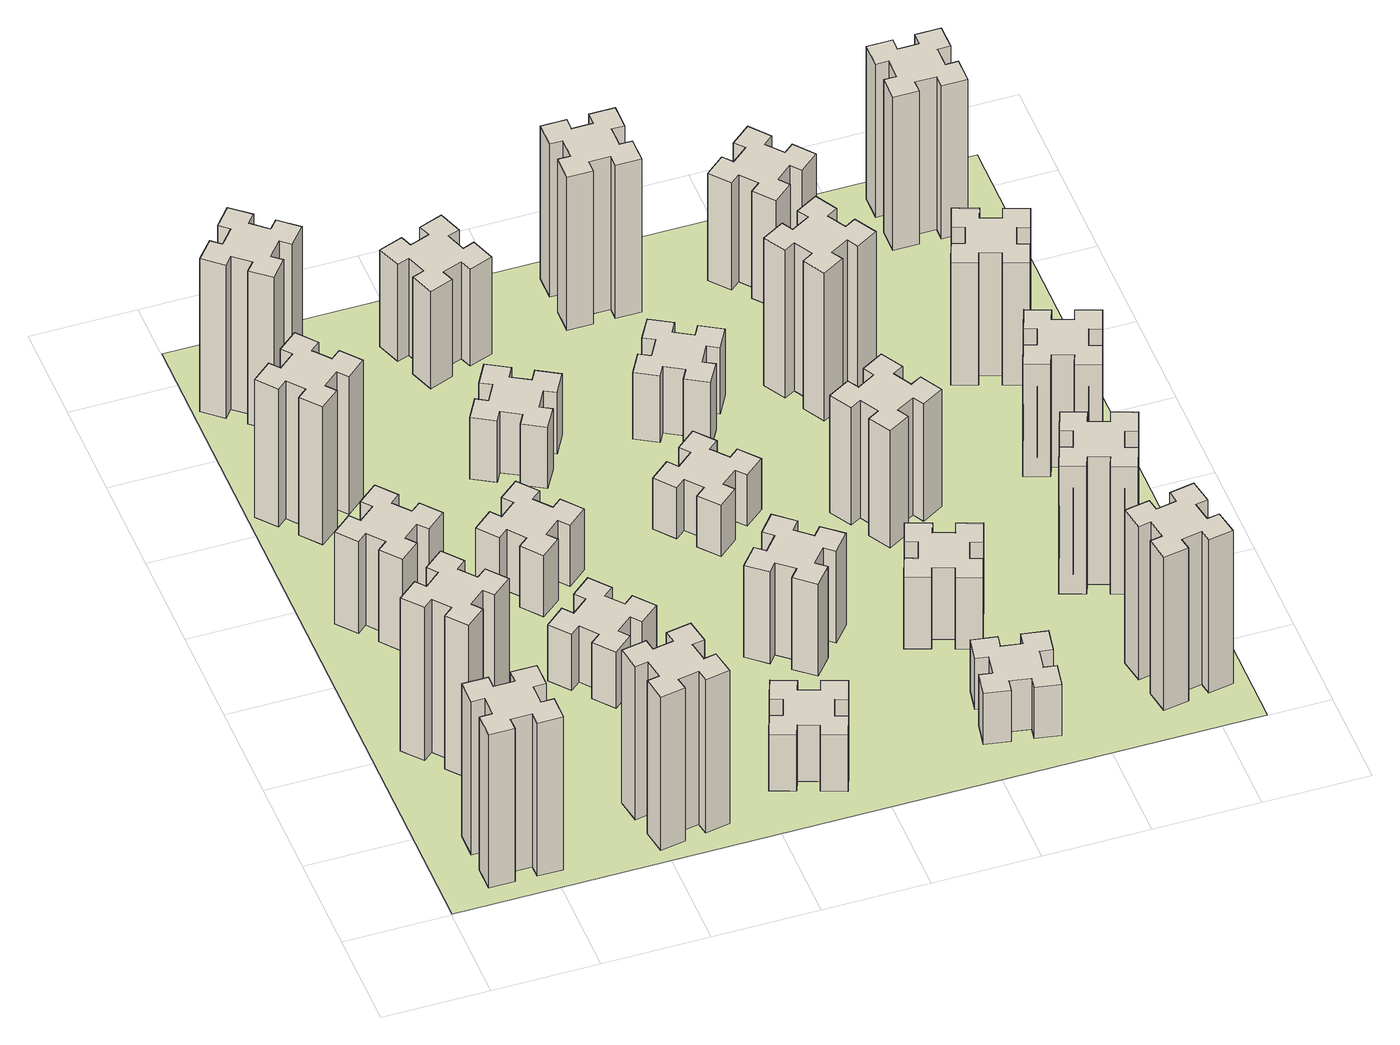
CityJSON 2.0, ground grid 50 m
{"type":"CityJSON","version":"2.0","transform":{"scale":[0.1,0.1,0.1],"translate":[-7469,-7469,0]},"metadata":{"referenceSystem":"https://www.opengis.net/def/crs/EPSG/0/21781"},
"CityObjects":{
"building1":{"type":"Building","attributes":{"class":"1000","function":"1000","usage":"1000","yearOfConstruction":2016,"roofType":"1000","measuredHeight":90,"storeysAboveGround":30,"storeysBelowGround":0},"geometry":[{"type":"Solid","lod":"1","boundaries":[[[[0,1,2,3,4,5,6,7,8,9,10,11,12,13,14,15,16,17,18,19]],[[17,16,20,21]],[[16,15,22,20]],[[15,14,23,22]],[[14,13,24,23]],[[13,12,25,24]],[[12,11,26,25]],[[11,10,27,26]],[[10,9,28,27]],[[9,8,29,28]],[[8,7,30,29]],[[7,6,31,30]],[[6,5,32,31]],[[5,4,33,32]],[[4,3,34,33]],[[3,2,35,34]],[[2,1,36,35]],[[1,0,37,36]],[[0,19,38,37]],[[19,18,39,38]],[[18,17,21,39]],[[24,25,26,27,28,29,30,31,32,33,34,35,36,37,38,39,21,20,22,23]]]]}]},
"building2":{"type":"Building","attributes":{"class":"1000","function":"1000","usage":"1000","yearOfConstruction":2016,"roofType":"1000","measuredHeight":90,"storeysAboveGround":30,"storeysBelowGround":0},"geometry":[{"type":"Solid","lod":"1","boundaries":[[[[40,41,42,43,44,45,46,47,48,49,50,51,52,53,54,55,56,57,58,59]],[[57,56,60,61]],[[56,55,62,60]],[[55,54,63,62]],[[54,53,64,63]],[[53,52,65,64]],[[52,51,66,65]],[[51,50,67,66]],[[50,49,68,67]],[[49,48,69,68]],[[48,47,70,69]],[[47,46,71,70]],[[46,45,72,71]],[[45,44,73,72]],[[44,43,74,73]],[[43,42,75,74]],[[42,41,76,75]],[[41,40,77,76]],[[40,59,78,77]],[[59,58,79,78]],[[58,57,61,79]],[[64,65,66,67,68,69,70,71,72,73,74,75,76,77,78,79,61,60,62,63]]]]}]},
"building3":{"type":"Building","attributes":{"class":"1000","function":"1000","usage":"1000","yearOfConstruction":2016,"roofType":"1000","measuredHeight":54,"storeysAboveGround":30,"storeysBelowGround":0},"geometry":[{"type":"Solid","lod":"1","boundaries":[[[[80,81,82,83,84,85,86,87,88,89,90,91,92,93,94,95,96,97,98,99]],[[97,96,100,101]],[[96,95,102,100]],[[95,94,103,102]],[[94,93,104,103]],[[93,92,105,104]],[[92,91,106,105]],[[91,90,107,106]],[[90,89,108,107]],[[89,88,109,108]],[[88,87,110,109]],[[87,86,111,110]],[[86,85,112,111]],[[85,84,113,112]],[[84,83,114,113]],[[83,82,115,114]],[[82,81,116,115]],[[81,80,117,116]],[[80,99,118,117]],[[99,98,119,118]],[[98,97,101,119]],[[104,105,106,107,108,109,110,111,112,113,114,115,116,117,118,119,101,100,102,103]]]]}]},
"building4":{"type":"Building","attributes":{"class":"1000","function":"1000","usage":"1000","yearOfConstruction":2016,"roofType":"1000","measuredHeight":81,"storeysAboveGround":30,"storeysBelowGround":0},"geometry":[{"type":"Solid","lod":"1","boundaries":[[[[120,121,122,123,124,125,126,127,128,129,130,131,132,133,134,135,136,137,138,139]],[[137,136,140,141]],[[136,135,142,140]],[[135,134,143,142]],[[134,133,144,143]],[[133,132,145,144]],[[132,131,146,145]],[[131,130,147,146]],[[130,129,148,147]],[[129,128,149,148]],[[128,127,150,149]],[[127,126,151,150]],[[126,125,152,151]],[[125,124,153,152]],[[124,123,154,153]],[[123,122,155,154]],[[122,121,156,155]],[[121,120,157,156]],[[120,139,158,157]],[[139,138,159,158]],[[138,137,141,159]],[[144,145,146,147,148,149,150,151,152,153,154,155,156,157,158,159,141,140,142,143]]]]}]},
"building5":{"type":"Building","attributes":{"class":"1000","function":"1000","usage":"1000","yearOfConstruction":2016,"roofType":"1000","measuredHeight":90,"storeysAboveGround":30,"storeysBelowGround":0},"geometry":[{"type":"Solid","lod":"1","boundaries":[[[[160,161,162,163,164,165,166,167,168,169,170,171,172,173,174,175,176,177,178,179]],[[177,176,180,181]],[[176,175,182,180]],[[175,174,183,182]],[[174,173,184,183]],[[173,172,185,184]],[[172,171,186,185]],[[171,170,187,186]],[[170,169,188,187]],[[169,168,189,188]],[[168,167,190,189]],[[167,166,191,190]],[[166,165,192,191]],[[165,164,193,192]],[[164,163,194,193]],[[163,162,195,194]],[[162,161,196,195]],[[161,160,197,196]],[[160,179,198,197]],[[179,178,199,198]],[[178,177,181,199]],[[184,185,186,187,188,189,190,191,192,193,194,195,196,197,198,199,181,180,182,183]]]]}]},
"building6":{"type":"Building","attributes":{"class":"1000","function":"1000","usage":"1000","yearOfConstruction":2016,"roofType":"1000","measuredHeight":90,"storeysAboveGround":30,"storeysBelowGround":0},"geometry":[{"type":"Solid","lod":"1","boundaries":[[[[200,201,202,203,204,205,206,207,208,209,210,211,212,213,214,215,216,217,218,219]],[[217,216,220,221]],[[216,215,222,220]],[[215,214,223,222]],[[214,213,224,223]],[[213,212,225,224]],[[212,211,226,225]],[[211,210,227,226]],[[210,209,228,227]],[[209,208,229,228]],[[208,207,230,229]],[[207,206,231,230]],[[206,205,232,231]],[[205,204,233,232]],[[204,203,234,233]],[[203,202,235,234]],[[202,201,236,235]],[[201,200,237,236]],[[200,219,238,237]],[[219,218,239,238]],[[218,217,221,239]],[[224,225,226,227,228,229,230,231,232,233,234,235,236,237,238,239,221,220,222,223]]]]}]},
"building7":{"type":"Building","attributes":{"class":"1000","function":"1000","usage":"1000","yearOfConstruction":2016,"roofType":"1000","measuredHeight":33,"storeysAboveGround":30,"storeysBelowGround":0},"geometry":[{"type":"Solid","lod":"1","boundaries":[[[[240,241,242,243,244,245,246,247,248,249,250,251,252,253,254,255,256,257,258,259]],[[257,256,260,261]],[[256,255,262,260]],[[255,254,263,262]],[[254,253,264,263]],[[253,252,265,264]],[[252,251,266,265]],[[251,250,267,266]],[[250,249,268,267]],[[249,248,269,268]],[[248,247,270,269]],[[247,246,271,270]],[[246,245,272,271]],[[245,244,273,272]],[[244,243,274,273]],[[243,242,275,274]],[[242,241,276,275]],[[241,240,277,276]],[[240,259,278,277]],[[259,258,279,278]],[[258,257,261,279]],[[264,265,266,267,268,269,270,271,272,273,274,275,276,277,278,279,261,260,262,263]]]]}]},
"building8":{"type":"Building","attributes":{"class":"1000","function":"1000","usage":"1000","yearOfConstruction":2016,"roofType":"1000","measuredHeight":36,"storeysAboveGround":30,"storeysBelowGround":0},"geometry":[{"type":"Solid","lod":"1","boundaries":[[[[280,281,282,283,284,285,286,287,288,289,290,291,292,293,294,295,296,297,298,299]],[[297,296,300,301]],[[296,295,302,300]],[[295,294,303,302]],[[294,293,304,303]],[[293,292,305,304]],[[292,291,306,305]],[[291,290,307,306]],[[290,289,308,307]],[[289,288,309,308]],[[288,287,310,309]],[[287,286,311,310]],[[286,285,312,311]],[[285,284,313,312]],[[284,283,314,313]],[[283,282,315,314]],[[282,281,316,315]],[[281,280,317,316]],[[280,299,318,317]],[[299,298,319,318]],[[298,297,301,319]],[[304,305,306,307,308,309,310,311,312,313,314,315,316,317,318,319,301,300,302,303]]]]}]},
"building9":{"type":"Building","attributes":{"class":"1000","function":"1000","usage":"1000","yearOfConstruction":2016,"roofType":"1000","measuredHeight":33,"storeysAboveGround":30,"storeysBelowGround":0},"geometry":[{"type":"Solid","lod":"1","boundaries":[[[[320,321,322,323,324,325,326,327,328,329,330,331,332,333,334,335,336,337,338,339]],[[337,336,340,341]],[[336,335,342,340]],[[335,334,343,342]],[[334,333,344,343]],[[333,332,345,344]],[[332,331,346,345]],[[331,330,347,346]],[[330,329,348,347]],[[329,328,349,348]],[[328,327,350,349]],[[327,326,351,350]],[[326,325,352,351]],[[325,324,353,352]],[[324,323,354,353]],[[323,322,355,354]],[[322,321,356,355]],[[321,320,357,356]],[[320,339,358,357]],[[339,338,359,358]],[[338,337,341,359]],[[344,345,346,347,348,349,350,351,352,353,354,355,356,357,358,359,341,340,342,343]]]]}]},
"building10":{"type":"Building","attributes":{"class":"1000","function":"1000","usage":"1000","yearOfConstruction":2016,"roofType":"1000","measuredHeight":36,"storeysAboveGround":30,"storeysBelowGround":0},"geometry":[{"type":"Solid","lod":"1","boundaries":[[[[360,361,362,363,364,365,366,367,368,369,370,371,372,373,374,375,376,377,378,379]],[[377,376,380,381]],[[376,375,382,380]],[[375,374,383,382]],[[374,373,384,383]],[[373,372,385,384]],[[372,371,386,385]],[[371,370,387,386]],[[370,369,388,387]],[[369,368,389,388]],[[368,367,390,389]],[[367,366,391,390]],[[366,365,392,391]],[[365,364,393,392]],[[364,363,394,393]],[[363,362,395,394]],[[362,361,396,395]],[[361,360,397,396]],[[360,379,398,397]],[[379,378,399,398]],[[378,377,381,399]],[[384,385,386,387,388,389,390,391,392,393,394,395,396,397,398,399,381,380,382,383]]]]}]},
"building11":{"type":"Building","attributes":{"class":"1000","function":"1000","usage":"1000","yearOfConstruction":2016,"roofType":"1000","measuredHeight":57,"storeysAboveGround":30,"storeysBelowGround":0},"geometry":[{"type":"Solid","lod":"1","boundaries":[[[[400,401,402,403,404,405,406,407,408,409,410,411,412,413,414,415,416,417,418,419]],[[417,416,420,421]],[[416,415,422,420]],[[415,414,423,422]],[[414,413,424,423]],[[413,412,425,424]],[[412,411,426,425]],[[411,410,427,426]],[[410,409,428,427]],[[409,408,429,428]],[[408,407,430,429]],[[407,406,431,430]],[[406,405,432,431]],[[405,404,433,432]],[[404,403,434,433]],[[403,402,435,434]],[[402,401,436,435]],[[401,400,437,436]],[[400,419,438,437]],[[419,418,439,438]],[[418,417,421,439]],[[424,425,426,427,428,429,430,431,432,433,434,435,436,437,438,439,421,420,422,423]]]]}]},
"building12":{"type":"Building","attributes":{"class":"1000","function":"1000","usage":"1000","yearOfConstruction":2016,"roofType":"1000","measuredHeight":54,"storeysAboveGround":30,"storeysBelowGround":0},"geometry":[{"type":"Solid","lod":"1","boundaries":[[[[440,441,442,443,444,445,446,447,448,449,450,451,452,453,454,455,456,457,458,459]],[[457,456,460,461]],[[456,455,462,460]],[[455,454,463,462]],[[454,453,464,463]],[[453,452,465,464]],[[452,451,466,465]],[[451,450,467,466]],[[450,449,468,467]],[[449,448,469,468]],[[448,447,470,469]],[[447,446,471,470]],[[446,445,472,471]],[[445,444,473,472]],[[444,443,474,473]],[[443,442,475,474]],[[442,441,476,475]],[[441,440,477,476]],[[440,459,478,477]],[[459,458,479,478]],[[458,457,461,479]],[[464,465,466,467,468,469,470,471,472,473,474,475,476,477,478,479,461,460,462,463]]]]}]},
"building13":{"type":"Building","attributes":{"class":"1000","function":"1000","usage":"1000","yearOfConstruction":2016,"roofType":"1000","measuredHeight":30,"storeysAboveGround":30,"storeysBelowGround":0},"geometry":[{"type":"Solid","lod":"1","boundaries":[[[[480,481,482,483,484,485,486,487,488,489,490,491,492,493,494,495,496,497,498,499]],[[497,496,500,501]],[[496,495,502,500]],[[495,494,503,502]],[[494,493,504,503]],[[493,492,505,504]],[[492,491,506,505]],[[491,490,507,506]],[[490,489,508,507]],[[489,488,509,508]],[[488,487,510,509]],[[487,486,511,510]],[[486,485,512,511]],[[485,484,513,512]],[[484,483,514,513]],[[483,482,515,514]],[[482,481,516,515]],[[481,480,517,516]],[[480,499,518,517]],[[499,498,519,518]],[[498,497,501,519]],[[504,505,506,507,508,509,510,511,512,513,514,515,516,517,518,519,501,500,502,503]]]]}]},
"building14":{"type":"Building","attributes":{"class":"1000","function":"1000","usage":"1000","yearOfConstruction":2016,"roofType":"1000","measuredHeight":39,"storeysAboveGround":30,"storeysBelowGround":0},"geometry":[{"type":"Solid","lod":"1","boundaries":[[[[520,521,522,523,524,525,526,527,528,529,530,531,532,533,534,535,536,537,538,539]],[[537,536,540,541]],[[536,535,542,540]],[[535,534,543,542]],[[534,533,544,543]],[[533,532,545,544]],[[532,531,546,545]],[[531,530,547,546]],[[530,529,548,547]],[[529,528,549,548]],[[528,527,550,549]],[[527,526,551,550]],[[526,525,552,551]],[[525,524,553,552]],[[524,523,554,553]],[[523,522,555,554]],[[522,521,556,555]],[[521,520,557,556]],[[520,539,558,557]],[[539,538,559,558]],[[538,537,541,559]],[[544,545,546,547,548,549,550,551,552,553,554,555,556,557,558,559,541,540,542,543]]]]}]},
"building15":{"type":"Building","attributes":{"class":"1000","function":"1000","usage":"1000","yearOfConstruction":2016,"roofType":"1000","measuredHeight":30,"storeysAboveGround":30,"storeysBelowGround":0},"geometry":[{"type":"Solid","lod":"1","boundaries":[[[[560,561,562,563,564,565,566,567,568,569,570,571,572,573,574,575,576,577,578,579]],[[577,576,580,581]],[[576,575,582,580]],[[575,574,583,582]],[[574,573,584,583]],[[573,572,585,584]],[[572,571,586,585]],[[571,570,587,586]],[[570,569,588,587]],[[569,568,589,588]],[[568,567,590,589]],[[567,566,591,590]],[[566,565,592,591]],[[565,564,593,592]],[[564,563,594,593]],[[563,562,595,594]],[[562,561,596,595]],[[561,560,597,596]],[[560,579,598,597]],[[579,578,599,598]],[[578,577,581,599]],[[584,585,586,587,588,589,590,591,592,593,594,595,596,597,598,599,581,580,582,583]]]]}]},
"building16":{"type":"Building","attributes":{"class":"1000","function":"1000","usage":"1000","yearOfConstruction":2016,"roofType":"1000","measuredHeight":90,"storeysAboveGround":30,"storeysBelowGround":0},"geometry":[{"type":"Solid","lod":"1","boundaries":[[[[600,601,602,603,604,605,606,607,608,609,610,611,612,613,614,615,616,617,618,619]],[[617,616,620,621]],[[616,615,622,620]],[[615,614,623,622]],[[614,613,624,623]],[[613,612,625,624]],[[612,611,626,625]],[[611,610,627,626]],[[610,609,628,627]],[[609,608,629,628]],[[608,607,630,629]],[[607,606,631,630]],[[606,605,632,631]],[[605,604,633,632]],[[604,603,634,633]],[[603,602,635,634]],[[602,601,636,635]],[[601,600,637,636]],[[600,619,638,637]],[[619,618,639,638]],[[618,617,621,639]],[[624,625,626,627,628,629,630,631,632,633,634,635,636,637,638,639,621,620,622,623]]]]}]},
"building17":{"type":"Building","attributes":{"class":"1000","function":"1000","usage":"1000","yearOfConstruction":2016,"roofType":"1000","measuredHeight":42,"storeysAboveGround":30,"storeysBelowGround":0},"geometry":[{"type":"Solid","lod":"1","boundaries":[[[[640,641,642,643,644,645,646,647,648,649,650,651,652,653,654,655,656,657,658,659]],[[657,656,660,661]],[[656,655,662,660]],[[655,654,663,662]],[[654,653,664,663]],[[653,652,665,664]],[[652,651,666,665]],[[651,650,667,666]],[[650,649,668,667]],[[649,648,669,668]],[[648,647,670,669]],[[647,646,671,670]],[[646,645,672,671]],[[645,644,673,672]],[[644,643,674,673]],[[643,642,675,674]],[[642,641,676,675]],[[641,640,677,676]],[[640,659,678,677]],[[659,658,679,678]],[[658,657,661,679]],[[664,665,666,667,668,669,670,671,672,673,674,675,676,677,678,679,661,660,662,663]]]]}]},
"building18":{"type":"Building","attributes":{"class":"1000","function":"1000","usage":"1000","yearOfConstruction":2016,"roofType":"1000","measuredHeight":69,"storeysAboveGround":30,"storeysBelowGround":0},"geometry":[{"type":"Solid","lod":"1","boundaries":[[[[680,681,682,683,684,685,686,687,688,689,690,691,692,693,694,695,696,697,698,699]],[[697,696,700,701]],[[696,695,702,700]],[[695,694,703,702]],[[694,693,704,703]],[[693,692,705,704]],[[692,691,706,705]],[[691,690,707,706]],[[690,689,708,707]],[[689,688,709,708]],[[688,687,710,709]],[[687,686,711,710]],[[686,685,712,711]],[[685,684,713,712]],[[684,683,714,713]],[[683,682,715,714]],[[682,681,716,715]],[[681,680,717,716]],[[680,699,718,717]],[[699,698,719,718]],[[698,697,701,719]],[[704,705,706,707,708,709,710,711,712,713,714,715,716,717,718,719,701,700,702,703]]]]}]},
"building19":{"type":"Building","attributes":{"class":"1000","function":"1000","usage":"1000","yearOfConstruction":2016,"roofType":"1000","measuredHeight":87,"storeysAboveGround":30,"storeysBelowGround":0},"geometry":[{"type":"Solid","lod":"1","boundaries":[[[[720,721,722,723,724,725,726,727,728,729,730,731,732,733,734,735,736,737,738,739]],[[737,736,740,741]],[[736,735,742,740]],[[735,734,743,742]],[[734,733,744,743]],[[733,732,745,744]],[[732,731,746,745]],[[731,730,747,746]],[[730,729,748,747]],[[729,728,749,748]],[[728,727,750,749]],[[727,726,751,750]],[[726,725,752,751]],[[725,724,753,752]],[[724,723,754,753]],[[723,722,755,754]],[[722,721,756,755]],[[721,720,757,756]],[[720,739,758,757]],[[739,738,759,758]],[[738,737,741,759]],[[744,745,746,747,748,749,750,751,752,753,754,755,756,757,758,759,741,740,742,743]]]]}]},
"building20":{"type":"Building","attributes":{"class":"1000","function":"1000","usage":"1000","yearOfConstruction":2016,"roofType":"1000","measuredHeight":90,"storeysAboveGround":30,"storeysBelowGround":0},"geometry":[{"type":"Solid","lod":"1","boundaries":[[[[760,761,762,763,764,765,766,767,768,769,770,771,772,773,774,775,776,777,778,779]],[[777,776,780,781]],[[776,775,782,780]],[[775,774,783,782]],[[774,773,784,783]],[[773,772,785,784]],[[772,771,786,785]],[[771,770,787,786]],[[770,769,788,787]],[[769,768,789,788]],[[768,767,790,789]],[[767,766,791,790]],[[766,765,792,791]],[[765,764,793,792]],[[764,763,794,793]],[[763,762,795,794]],[[762,761,796,795]],[[761,760,797,796]],[[760,779,798,797]],[[779,778,799,798]],[[778,777,781,799]],[[784,785,786,787,788,789,790,791,792,793,794,795,796,797,798,799,781,780,782,783]]]]}]},
"building21":{"type":"Building","attributes":{"class":"1000","function":"1000","usage":"1000","yearOfConstruction":2016,"roofType":"1000","measuredHeight":63,"storeysAboveGround":30,"storeysBelowGround":0},"geometry":[{"type":"Solid","lod":"1","boundaries":[[[[800,801,802,803,804,805,806,807,808,809,810,811,812,813,814,815,816,817,818,819]],[[817,816,820,821]],[[816,815,822,820]],[[815,814,823,822]],[[814,813,824,823]],[[813,812,825,824]],[[812,811,826,825]],[[811,810,827,826]],[[810,809,828,827]],[[809,808,829,828]],[[808,807,830,829]],[[807,806,831,830]],[[806,805,832,831]],[[805,804,833,832]],[[804,803,834,833]],[[803,802,835,834]],[[802,801,836,835]],[[801,800,837,836]],[[800,819,838,837]],[[819,818,839,838]],[[818,817,821,839]],[[824,825,826,827,828,829,830,831,832,833,834,835,836,837,838,839,821,820,822,823]]]]}]},
"building22":{"type":"Building","attributes":{"class":"1000","function":"1000","usage":"1000","yearOfConstruction":2016,"roofType":"1000","measuredHeight":75,"storeysAboveGround":30,"storeysBelowGround":0},"geometry":[{"type":"Solid","lod":"1","boundaries":[[[[840,841,842,843,844,845,846,847,848,849,850,851,852,853,854,855,856,857,858,859]],[[857,856,860,861]],[[856,855,862,860]],[[855,854,863,862]],[[854,853,864,863]],[[853,852,865,864]],[[852,851,866,865]],[[851,850,867,866]],[[850,849,868,867]],[[849,848,869,868]],[[848,847,870,869]],[[847,846,871,870]],[[846,845,872,871]],[[845,844,873,872]],[[844,843,874,873]],[[843,842,875,874]],[[842,841,876,875]],[[841,840,877,876]],[[840,859,878,877]],[[859,858,879,878]],[[858,857,861,879]],[[864,865,866,867,868,869,870,871,872,873,874,875,876,877,878,879,861,860,862,863]]]]}]},
"building23":{"type":"Building","attributes":{"class":"1000","function":"1000","usage":"1000","yearOfConstruction":2016,"roofType":"1000","measuredHeight":66,"storeysAboveGround":30,"storeysBelowGround":0},"geometry":[{"type":"Solid","lod":"1","boundaries":[[[[880,881,882,883,884,885,886,887,888,889,890,891,892,893,894,895,896,897,898,899]],[[897,896,900,901]],[[896,895,902,900]],[[895,894,903,902]],[[894,893,904,903]],[[893,892,905,904]],[[892,891,906,905]],[[891,890,907,906]],[[890,889,908,907]],[[889,888,909,908]],[[888,887,910,909]],[[887,886,911,910]],[[886,885,912,911]],[[885,884,913,912]],[[884,883,914,913]],[[883,882,915,914]],[[882,881,916,915]],[[881,880,917,916]],[[880,899,918,917]],[[899,898,919,918]],[[898,897,901,919]],[[904,905,906,907,908,909,910,911,912,913,914,915,916,917,918,919,901,900,902,903]]]]}]},
"building24":{"type":"Building","attributes":{"class":"1000","function":"1000","usage":"1000","yearOfConstruction":2016,"roofType":"1000","measuredHeight":72,"storeysAboveGround":30,"storeysBelowGround":0},"geometry":[{"type":"Solid","lod":"1","boundaries":[[[[920,921,922,923,924,925,926,927,928,929,930,931,932,933,934,935,936,937,938,939]],[[937,936,940,941]],[[936,935,942,940]],[[935,934,943,942]],[[934,933,944,943]],[[933,932,945,944]],[[932,931,946,945]],[[931,930,947,946]],[[930,929,948,947]],[[929,928,949,948]],[[928,927,950,949]],[[927,926,951,950]],[[926,925,952,951]],[[925,924,953,952]],[[924,923,954,953]],[[923,922,955,954]],[[922,921,956,955]],[[921,920,957,956]],[[920,939,958,957]],[[939,938,959,958]],[[938,937,941,959]],[[944,945,946,947,948,949,950,951,952,953,954,955,956,957,958,959,941,940,942,943]]]]}]},
"building25":{"type":"Building","attributes":{"class":"1000","function":"1000","usage":"1000","yearOfConstruction":2016,"roofType":"1000","measuredHeight":90,"storeysAboveGround":30,"storeysBelowGround":0},"geometry":[{"type":"Solid","lod":"1","boundaries":[[[[960,961,962,963,964,965,966,967,968,969,970,971,972,973,974,975,976,977,978,979]],[[977,976,980,981]],[[976,975,982,980]],[[975,974,983,982]],[[974,973,984,983]],[[973,972,985,984]],[[972,971,986,985]],[[971,970,987,986]],[[970,969,988,987]],[[969,968,989,988]],[[968,967,990,989]],[[967,966,991,990]],[[966,965,992,991]],[[965,964,993,992]],[[964,963,994,993]],[[963,962,995,994]],[[962,961,996,995]],[[961,960,997,996]],[[960,979,998,997]],[[979,978,999,998]],[[978,977,981,999]],[[984,985,986,987,988,989,990,991,992,993,994,995,996,997,998,999,981,980,982,983]]]]}]},
"landuse1":{"type":"LandUse","attributes":{"name":"plot1","function":"1010"},"geometry":[{"type":"MultiSurface","lod":"1","boundaries":[[[1000,1001,1002,1003]]]}]}
},
"vertices":[
[265,325,0],[265,225,0],[205,225,0],[205,105,0],[325,105,0],[325,165,0],[425,165,0],[425,105,0],[545,105,0],[545,225,0],[485,225,0],[485,325,0],[545,325,0],[545,445,0],[425,445,0],[425,385,0],[325,385,0],[325,445,0],[205,445,0],[205,325,0],[325,385,900],[325,445,900],[425,385,900],[425,445,900],[545,445,900],[545,325,900],[485,325,900],[485,225,900],[545,225,900],[545,105,900],[425,105,900],[425,165,900],[325,165,900],[325,105,900],[205,105,900],[205,225,900],[265,225,900],[265,325,900],[205,325,900],[205,445,900],
[492,1048,0],[427,1124,0],[473,1163,0],[396,1255,0],[304,1178,0],[343,1132,0],[266,1067,0],[228,1113,0],[136,1036,0],[213,944,0],[259,983,0],[323,906,0],[277,868,0],[354,776,0],[446,853,0],[408,899,0],[484,963,0],[523,917,0],[615,994,0],[538,1086,0],[484,963,900],[523,917,900],[408,899,900],[446,853,900],[354,776,900],[277,868,900],[323,906,900],[259,983,900],[213,944,900],[136,1036,900],[228,1113,900],[266,1067,900],[343,1132,900],[304,1178,900],[396,1255,900],[473,1163,900],[427,1124,900],[492,1048,900],[538,1086,900],[615,994,900],
[492,1888,0],[427,1964,0],[473,2003,0],[396,2095,0],[304,2018,0],[343,1972,0],[266,1907,0],[228,1953,0],[136,1876,0],[213,1784,0],[259,1823,0],[323,1746,0],[277,1708,0],[354,1616,0],[446,1693,0],[408,1739,0],[484,1803,0],[523,1757,0],[615,1834,0],[538,1926,0],[484,1803,540],[523,1757,540],[408,1739,540],[446,1693,540],[354,1616,540],[277,1708,540],[323,1746,540],[259,1823,540],[213,1784,540],[136,1876,540],[228,1953,540],[266,1907,540],[343,1972,540],[304,2018,540],[396,2095,540],[473,2003,540],[427,1964,540],[492,1888,540],[538,1926,540],[615,1834,540],
[243,2712,0],[166,2647,0],[128,2693,0],[36,2616,0],[113,2524,0],[159,2563,0],[223,2486,0],[177,2448,0],[254,2356,0],[346,2433,0],[308,2479,0],[384,2543,0],[423,2497,0],[515,2574,0],[438,2666,0],[392,2628,0],[327,2704,0],[373,2743,0],[296,2835,0],[204,2758,0],[327,2704,810],[373,2743,810],[392,2628,810],[438,2666,810],[515,2574,810],[423,2497,810],[384,2543,810],[308,2479,810],[346,2433,810],[254,2356,810],[177,2448,810],[223,2486,810],[159,2563,810],[113,2524,810],[36,2616,810],[128,2693,810],[166,2647,810],[243,2712,810],[204,2758,810],[296,2835,810],
[1085,158,0],[1184,176,0],[1194,117,0],[1312,137,0],[1291,256,0],[1232,245,0],[1215,344,0],[1274,354,0],[1253,472,0],[1135,451,0],[1145,392,0],[1047,375,0],[1037,434,0],[918,413,0],[939,295,0],[998,305,0],[1016,207,0],[957,197,0],[977,78,0],[1096,99,0],[1016,207,900],[957,197,900],[998,305,900],[939,295,900],[918,413,900],[1037,434,900],[1047,375,900],[1145,392,900],[1135,451,900],[1253,472,900],[1274,354,900],[1215,344,900],[1232,245,900],[1291,256,900],[1312,137,900],[1194,117,900],[1184,176,900],[1085,158,900],[1096,99,900],[977,78,900],
[384,3387,0],[308,3452,0],[346,3498,0],[254,3575,0],[177,3483,0],[223,3444,0],[159,3368,0],[113,3406,0],[36,3314,0],[128,3237,0],[166,3283,0],[243,3219,0],[204,3173,0],[296,3096,0],[373,3188,0],[327,3226,0],[392,3303,0],[438,3264,0],[515,3356,0],[423,3433,0],[392,3303,900],[438,3264,900],[327,3226,900],[373,3188,900],[296,3096,900],[204,3173,900],[243,3219,900],[166,3283,900],[128,3237,900],[36,3314,900],[113,3406,900],[159,3368,900],[223,3444,900],[177,3483,900],[254,3575,900],[346,3498,900],[308,3452,900],[384,3387,900],[423,3433,900],[515,3356,900],
[1083,1332,0],[1006,1267,0],[968,1313,0],[876,1236,0],[953,1144,0],[999,1183,0],[1063,1106,0],[1017,1068,0],[1094,976,0],[1186,1053,0],[1148,1099,0],[1224,1163,0],[1263,1117,0],[1355,1194,0],[1278,1286,0],[1232,1248,0],[1167,1324,0],[1213,1363,0],[1136,1455,0],[1044,1378,0],[1167,1324,330],[1213,1363,330],[1232,1248,330],[1278,1286,330],[1355,1194,330],[1263,1117,330],[1224,1163,330],[1148,1099,330],[1186,1053,330],[1094,976,330],[1017,1068,330],[1063,1106,330],[999,1183,330],[953,1144,330],[876,1236,330],[968,1313,330],[1006,1267,330],[1083,1332,330],[1044,1378,330],[1136,1455,330],
[983,1972,0],[906,1907,0],[868,1953,0],[776,1876,0],[853,1784,0],[899,1823,0],[963,1746,0],[917,1708,0],[994,1616,0],[1086,1693,0],[1048,1739,0],[1124,1803,0],[1163,1757,0],[1255,1834,0],[1178,1926,0],[1132,1888,0],[1067,1964,0],[1113,2003,0],[1036,2095,0],[944,2018,0],[1067,1964,360],[1113,2003,360],[1132,1888,360],[1178,1926,360],[1255,1834,360],[1163,1757,360],[1124,1803,360],[1048,1739,360],[1086,1693,360],[994,1616,360],[917,1708,360],[963,1746,360],[899,1823,360],[853,1784,360],[776,1876,360],[868,1953,360],[906,1907,360],[983,1972,360],[944,2018,360],[1036,2095,360],
[1669,460,0],[1635,366,0],[1579,387,0],[1537,274,0],[1650,233,0],[1671,289,0],[1765,255,0],[1744,199,0],[1857,157,0],[1898,270,0],[1842,291,0],[1876,385,0],[1932,364,0],[1973,477,0],[1860,518,0],[1840,462,0],[1746,496,0],[1767,552,0],[1654,593,0],[1613,480,0],[1746,496,330],[1767,552,330],[1840,462,330],[1860,518,330],[1973,477,330],[1932,364,330],[1876,385,330],[1842,291,330],[1898,270,330],[1857,157,330],[1744,199,330],[1765,255,330],[1671,289,330],[1650,233,330],[1537,274,330],[1579,387,330],[1635,366,330],[1669,460,330],[1613,480,330],[1654,593,330],
[1314,2666,0],[1227,2716,0],[1257,2768,0],[1153,2828,0],[1093,2724,0],[1145,2694,0],[1095,2607,0],[1043,2637,0],[983,2533,0],[1087,2473,0],[1117,2525,0],[1204,2475,0],[1174,2423,0],[1278,2363,0],[1338,2467,0],[1286,2497,0],[1336,2584,0],[1388,2554,0],[1448,2658,0],[1344,2718,0],[1336,2584,360],[1388,2554,360],[1286,2497,360],[1338,2467,360],[1278,2363,360],[1174,2423,360],[1204,2475,360],[1117,2525,360],[1087,2473,360],[983,2533,360],[1043,2637,360],[1095,2607,360],[1145,2694,360],[1093,2724,360],[1153,2828,360],[1257,2768,360],[1227,2716,360],[1314,2666,360],[1344,2718,360],[1448,2658,360],
[1125,3456,0],[1031,3422,0],[1010,3478,0],[897,3437,0],[939,3324,0],[995,3345,0],[1029,3251,0],[973,3230,0],[1014,3117,0],[1127,3159,0],[1106,3215,0],[1200,3249,0],[1220,3193,0],[1333,3234,0],[1292,3347,0],[1236,3326,0],[1202,3420,0],[1258,3440,0],[1217,3553,0],[1104,3512,0],[1202,3420,570],[1258,3440,570],[1236,3326,570],[1292,3347,570],[1333,3234,570],[1220,3193,570],[1200,3249,570],[1106,3215,570],[1127,3159,570],[1014,3117,570],[973,3230,570],[1029,3251,570],[995,3345,570],[939,3324,570],[897,3437,570],[1010,3478,570],[1031,3422,570],[1125,3456,570],[1104,3512,570],[1217,3553,570],
[1846,1063,0],[1923,999,0],[1884,953,0],[1976,876,0],[2053,968,0],[2007,1006,0],[2072,1083,0],[2118,1044,0],[2195,1136,0],[2103,1213,0],[2064,1167,0],[1988,1232,0],[2026,1278,0],[1934,1355,0],[1857,1263,0],[1903,1224,0],[1839,1148,0],[1793,1186,0],[1716,1094,0],[1808,1017,0],[1839,1148,540],[1793,1186,540],[1903,1224,540],[1857,1263,540],[1934,1355,540],[2026,1278,540],[1988,1232,540],[2064,1167,540],[2103,1213,540],[2195,1136,540],[2118,1044,540],[2072,1083,540],[2007,1006,540],[2053,968,540],[1976,876,540],[1884,953,540],[1923,999,540],[1846,1063,540],[1808,1017,540],[1716,1094,540],
[1972,1988,0],[1907,2064,0],[1953,2103,0],[1876,2195,0],[1784,2118,0],[1823,2072,0],[1746,2007,0],[1708,2053,0],[1616,1976,0],[1693,1884,0],[1739,1923,0],[1803,1846,0],[1757,1808,0],[1834,1716,0],[1926,1793,0],[1888,1839,0],[1964,1903,0],[2003,1857,0],[2095,1934,0],[2018,2026,0],[1964,1903,300],[2003,1857,300],[1888,1839,300],[1926,1793,300],[1834,1716,300],[1757,1808,300],[1803,1846,300],[1739,1923,300],[1693,1884,300],[1616,1976,300],[1708,2053,300],[1746,2007,300],[1823,2072,300],[1784,2118,300],[1876,2195,300],[1953,2103,300],[1907,2064,300],[1972,1988,300],[2018,2026,300],[2095,1934,300],
[2026,2497,0],[2076,2584,0],[2128,2554,0],[2188,2658,0],[2084,2718,0],[2054,2666,0],[1967,2716,0],[1997,2768,0],[1893,2828,0],[1833,2724,0],[1885,2694,0],[1835,2607,0],[1783,2637,0],[1723,2533,0],[1827,2473,0],[1857,2525,0],[1944,2475,0],[1914,2423,0],[2018,2363,0],[2078,2467,0],[1944,2475,390],[1914,2423,390],[1857,2525,390],[1827,2473,390],[1723,2533,390],[1783,2637,390],[1835,2607,390],[1885,2694,390],[1833,2724,390],[1893,2828,390],[1997,2768,390],[1967,2716,390],[2054,2666,390],[2084,2718,390],[2188,2658,390],[2128,2554,390],[2076,2584,390],[2026,2497,390],[2078,2467,390],[2018,2363,390],
[2596,444,0],[2578,345,0],[2519,356,0],[2498,237,0],[2617,217,0],[2627,276,0],[2725,258,0],[2715,199,0],[2833,178,0],[2854,297,0],[2795,307,0],[2812,405,0],[2871,395,0],[2892,513,0],[2774,534,0],[2764,475,0],[2665,492,0],[2676,551,0],[2557,572,0],[2537,454,0],[2665,492,300],[2676,551,300],[2764,475,300],[2774,534,300],[2892,513,300],[2871,395,300],[2812,405,300],[2795,307,300],[2854,297,300],[2833,178,300],[2715,199,300],[2725,258,300],[2627,276,300],[2617,217,300],[2498,237,300],[2519,356,300],[2578,345,300],[2596,444,300],[2537,454,300],[2557,572,300],
[1965,3385,0],[1965,3485,0],[2025,3485,0],[2025,3605,0],[1905,3605,0],[1905,3545,0],[1805,3545,0],[1805,3605,0],[1685,3605,0],[1685,3485,0],[1745,3485,0],[1745,3385,0],[1685,3385,0],[1685,3265,0],[1805,3265,0],[1805,3325,0],[1905,3325,0],[1905,3265,0],[2025,3265,0],[2025,3385,0],[1905,3325,900],[1905,3265,900],[1805,3325,900],[1805,3265,900],[1685,3265,900],[1685,3385,900],[1745,3385,900],[1745,3485,900],[1685,3485,900],[1685,3605,900],[1805,3605,900],[1805,3545,900],[1905,3545,900],[1905,3605,900],[2025,3605,900],[2025,3485,900],[1965,3485,900],[1965,3385,900],[2025,3385,900],[2025,3265,900],
[2680,1102,0],[2586,1136,0],[2607,1192,0],[2494,1233,0],[2453,1120,0],[2509,1100,0],[2475,1006,0],[2419,1027,0],[2377,914,0],[2490,873,0],[2511,929,0],[2605,895,0],[2584,839,0],[2697,797,0],[2738,910,0],[2682,931,0],[2716,1025,0],[2772,1004,0],[2813,1117,0],[2700,1158,0],[2716,1025,420],[2772,1004,420],[2682,931,420],[2738,910,420],[2697,797,420],[2584,839,420],[2605,895,420],[2511,929,420],[2490,873,420],[2377,914,420],[2419,1027,420],[2475,1006,420],[2509,1100,420],[2453,1120,420],[2494,1233,420],[2607,1192,420],[2586,1136,420],[2680,1102,420],[2700,1158,420],[2813,1117,420],
[2716,1767,0],[2666,1854,0],[2718,1884,0],[2658,1988,0],[2554,1928,0],[2584,1876,0],[2497,1826,0],[2467,1878,0],[2363,1818,0],[2423,1714,0],[2475,1744,0],[2525,1657,0],[2473,1627,0],[2533,1523,0],[2637,1583,0],[2607,1635,0],[2694,1685,0],[2724,1633,0],[2828,1693,0],[2768,1797,0],[2694,1685,690],[2724,1633,690],[2607,1635,690],[2637,1583,690],[2533,1523,690],[2473,1627,690],[2525,1657,690],[2475,1744,690],[2423,1714,690],[2363,1818,690],[2467,1878,690],[2497,1826,690],[2584,1876,690],[2554,1928,690],[2658,1988,690],[2718,1884,690],[2666,1854,690],[2716,1767,690],[2768,1797,690],[2828,1693,690],
[2607,2475,0],[2694,2525,0],[2724,2473,0],[2828,2533,0],[2768,2637,0],[2716,2607,0],[2666,2694,0],[2718,2724,0],[2658,2828,0],[2554,2768,0],[2584,2716,0],[2497,2666,0],[2467,2718,0],[2363,2658,0],[2423,2554,0],[2475,2584,0],[2525,2497,0],[2473,2467,0],[2533,2363,0],[2637,2423,0],[2525,2497,870],[2473,2467,870],[2475,2584,870],[2423,2554,870],[2363,2658,870],[2467,2718,870],[2497,2666,870],[2584,2716,870],[2554,2768,870],[2658,2828,870],[2718,2724,870],[2666,2694,870],[2716,2607,870],[2768,2637,870],[2828,2533,870],[2724,2473,870],[2694,2525,870],[2607,2475,870],[2637,2423,870],[2533,2363,870],
[3465,492,0],[3367,475,0],[3357,534,0],[3238,513,0],[3259,395,0],[3318,405,0],[3336,307,0],[3277,297,0],[3297,178,0],[3416,199,0],[3405,258,0],[3504,276,0],[3514,217,0],[3632,237,0],[3611,356,0],[3552,345,0],[3535,444,0],[3594,454,0],[3573,572,0],[3455,551,0],[3535,444,900],[3594,454,900],[3552,345,900],[3611,356,900],[3632,237,900],[3514,217,900],[3504,276,900],[3405,258,900],[3416,199,900],[3297,178,900],[3277,297,900],[3336,307,900],[3318,405,900],[3259,395,900],[3238,513,900],[3357,534,900],[3367,475,900],[3465,492,900],[3455,551,900],[3573,572,900],
[2712,3368,0],[2647,3444,0],[2693,3483,0],[2616,3575,0],[2524,3498,0],[2563,3452,0],[2486,3387,0],[2448,3433,0],[2356,3356,0],[2433,3264,0],[2479,3303,0],[2543,3226,0],[2497,3188,0],[2574,3096,0],[2666,3173,0],[2628,3219,0],[2704,3283,0],[2743,3237,0],[2835,3314,0],[2758,3406,0],[2704,3283,630],[2743,3237,630],[2628,3219,630],[2666,3173,630],[2574,3096,630],[2497,3188,630],[2543,3226,630],[2479,3303,630],[2433,3264,630],[2356,3356,630],[2448,3433,630],[2486,3387,630],[2563,3452,630],[2524,3498,630],[2616,3575,630],[2693,3483,630],[2647,3444,630],[2712,3368,630],[2758,3406,630],[2835,3314,630],
[3251,1029,0],[3345,995,0],[3324,939,0],[3437,897,0],[3478,1010,0],[3422,1031,0],[3456,1125,0],[3512,1104,0],[3553,1217,0],[3440,1258,0],[3420,1202,0],[3326,1236,0],[3347,1292,0],[3234,1333,0],[3193,1220,0],[3249,1200,0],[3215,1106,0],[3159,1127,0],[3117,1014,0],[3230,973,0],[3215,1106,750],[3159,1127,750],[3249,1200,750],[3193,1220,750],[3234,1333,750],[3347,1292,750],[3326,1236,750],[3420,1202,750],[3440,1258,750],[3553,1217,750],[3512,1104,750],[3456,1125,750],[3422,1031,750],[3478,1010,750],[3437,897,750],[3324,939,750],[3345,995,750],[3251,1029,750],[3230,973,750],[3117,1014,750],
[3520,1942,0],[3426,1976,0],[3447,2032,0],[3334,2073,0],[3293,1960,0],[3349,1940,0],[3315,1846,0],[3259,1867,0],[3217,1754,0],[3330,1713,0],[3351,1769,0],[3445,1735,0],[3424,1679,0],[3537,1637,0],[3578,1750,0],[3522,1771,0],[3556,1865,0],[3612,1844,0],[3653,1957,0],[3540,1998,0],[3556,1865,660],[3612,1844,660],[3522,1771,660],[3578,1750,660],[3537,1637,660],[3424,1679,660],[3445,1735,660],[3351,1769,660],[3330,1713,660],[3217,1754,660],[3259,1867,660],[3315,1846,660],[3349,1940,660],[3293,1960,660],[3334,2073,660],[3447,2032,660],[3426,1976,660],[3520,1942,660],[3540,1998,660],[3653,1957,660],
[3420,2582,0],[3326,2616,0],[3347,2672,0],[3234,2713,0],[3193,2600,0],[3249,2580,0],[3215,2486,0],[3159,2507,0],[3117,2394,0],[3230,2353,0],[3251,2409,0],[3345,2375,0],[3324,2319,0],[3437,2277,0],[3478,2390,0],[3422,2411,0],[3456,2505,0],[3512,2484,0],[3553,2597,0],[3440,2638,0],[3456,2505,720],[3512,2484,720],[3422,2411,720],[3478,2390,720],[3437,2277,720],[3324,2319,720],[3345,2375,720],[3251,2409,720],[3230,2353,720],[3117,2394,720],[3159,2507,720],[3215,2486,720],[3249,2580,720],[3193,2600,720],[3234,2713,720],[3347,2672,720],[3326,2616,720],[3420,2582,720],[3440,2638,720],[3553,2597,720],
[3285,3325,0],[3385,3325,0],[3385,3265,0],[3505,3265,0],[3505,3385,0],[3445,3385,0],[3445,3485,0],[3505,3485,0],[3505,3605,0],[3385,3605,0],[3385,3545,0],[3285,3545,0],[3285,3605,0],[3165,3605,0],[3165,3485,0],[3225,3485,0],[3225,3385,0],[3165,3385,0],[3165,3265,0],[3285,3265,0],[3225,3385,900],[3165,3385,900],[3225,3485,900],[3165,3485,900],[3165,3605,900],[3285,3605,900],[3285,3545,900],[3385,3545,900],[3385,3605,900],[3505,3605,900],[3505,3485,900],[3445,3485,900],[3445,3385,900],[3505,3385,900],[3505,3265,900],[3385,3265,900],[3385,3325,900],[3285,3325,900],[3285,3265,900],[3165,3265,900],
[5,3705,0],[3705,3705,0],[3705,5,0],[5,5,0]
]}
